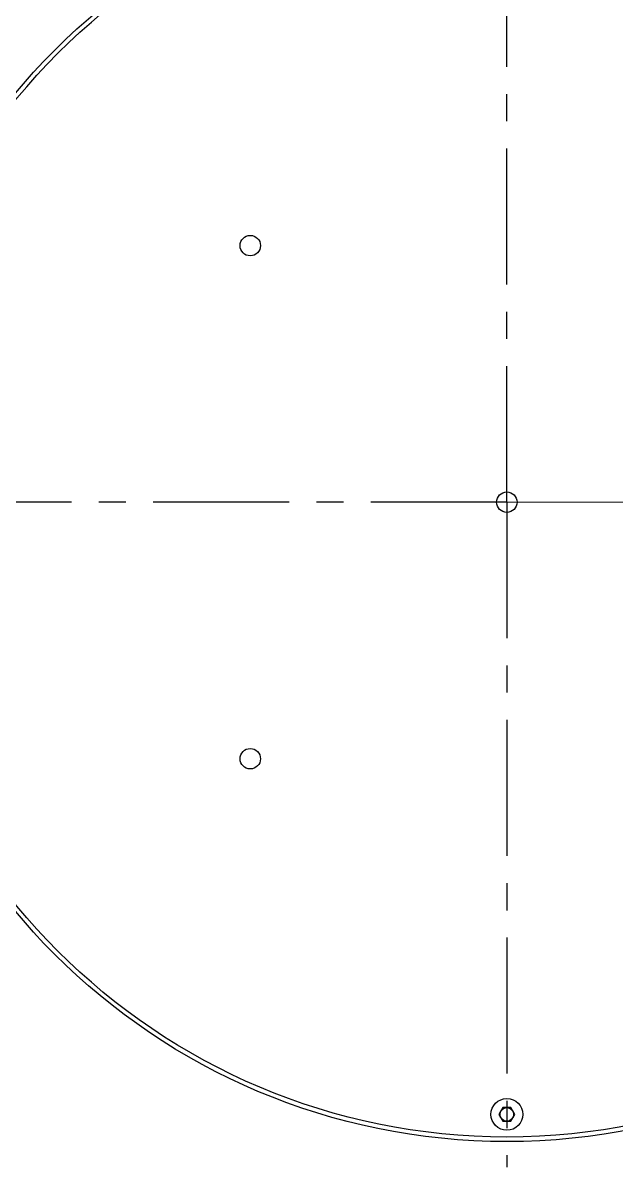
# Model space of a CAD drawing. Header units: millimetres. Extents: x 4086 to 10416, y 123 to 1549.
# Drawn here: x 6983.5 to 7016.2, y 1085.2 to 1148.3 of the extents above; entities that cross this region are included whole.
import ezdxf

# ---------------------------------------------------------------- set-up
doc = ezdxf.new("R2010")
doc.units = ezdxf.units.MM
doc.linetypes.add('CENTER', pattern=[0.6, 0.375, -0.075, 0.075, -0.075])
doc.layers.add('中心线', color=7, linetype='Continuous')
doc.layers.add('外形图', color=7, linetype='Continuous')

msp = doc.modelspace()

# ---------------------------------------------------------------- linework, layer by layer
at = {"layer": '中心线', "linetype": 'CENTER', "ltscale": 20}
for q in [(7010.2, 1177.708), (7251.672, 1122.396), (6942.146, 1121.89), (7010.2, 1085.235)]:
    msp.add_line((7010.2, 1121.89), q, dxfattribs=at)
at = {"layer": '中心线'}
msp.add_circle((7010.2, 1121.89), 0.562, dxfattribs=at)
at = {"layer": '外形图', "color": 7, "linetype": 'Continuous'}
for p, q in [((7009.983, 1088.515), (7009.767, 1088.14)), ((7009.767, 1088.14), (7009.983, 1087.765)), ((7010.416, 1088.515), (7009.983, 1088.515)), ((7010.633, 1088.14), (7010.416, 1088.515)), ((7010.416, 1087.765), (7010.633, 1088.14)), ((7009.983, 1087.765), (7010.416, 1087.765))]:
    msp.add_line(p, q, dxfattribs=at)
for centre, radius in [((7010.2, 1121.89), 35.25), ((7010.2, 1121.89), 35), ((6996.057, 1136.033), 0.562), ((6996.057, 1107.748), 0.562), ((7010.2, 1088.14), 0.875), ((7010.2, 1088.14), 0.375)]:
    msp.add_circle(centre, radius, dxfattribs=at)

doc.saveas('drawing.dxf')
